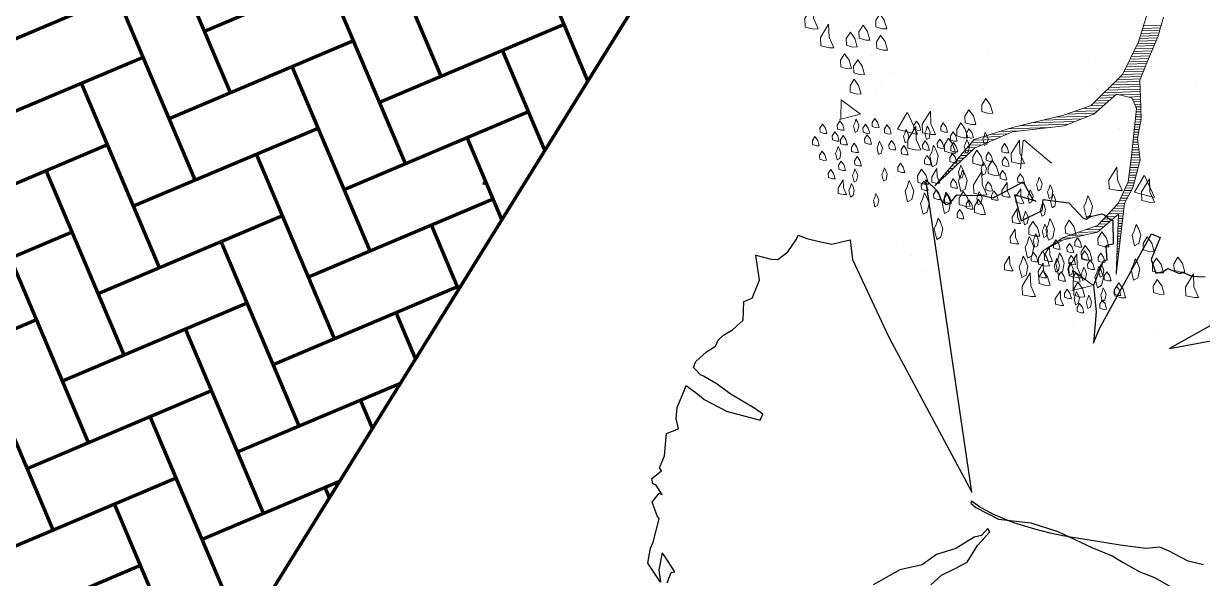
# Model space of a CAD drawing. Header units: millimetres. Extents: x 111 to 1506, y 14 to 566.
# Drawn here: x 225.47 to 228.719, y 174.241 to 175.771 of the extents above; entities that cross this region are included whole.
import ezdxf

# ---------------------------------------------------------------- set-up
doc = ezdxf.new("R2010")
doc.units = ezdxf.units.MM
doc.layers.add('ARBOLES', color=78, linetype='Continuous', lineweight=5)
doc.layers.add('G', color=254, linetype='Continuous', lineweight=5)
doc.layers.add('fer', color=8, linetype='Continuous')

# ---------------------------------------------------------------- blocks, each defined once
blk = doc.blocks.new('tr')
at = {"layer": 'fer', "color": 97}
for p, q in [((1378.7231, 206.3448), (1378.741, 206.4834)), ((1378.7231, 206.3448), (1378.741, 206.4834)), ((1378.6398, 206.4574), (1378.6458, 206.4141)), ((1378.6398, 206.4574), (1378.6458, 206.4141)), ((1378.6458, 206.4141), (1378.6398, 206.3534)), ((1378.6458, 206.4141), (1378.6398, 206.3534)), ((1378.1221, 206.1455), (1377.9733, 206.3794)), ((1378.1221, 206.1455), (1377.9733, 206.3794)), ((1378.6398, 206.3534), (1378.6398, 206.3274)), ((1378.6398, 206.3534), (1378.6398, 206.3274)), ((1378.7231, 206.3014), (1378.7231, 206.3448)), ((1378.7231, 206.3014), (1378.7231, 206.3448)), ((1378.6398, 206.3274), (1378.6577, 206.2928)), ((1378.6398, 206.3274), (1378.6577, 206.2928)), ((1378.6577, 206.2928), (1378.6755, 206.2235)), ((1378.6577, 206.2928), (1378.6755, 206.2235)), ((1378.7172, 206.2495), (1378.7231, 206.3014)), ((1378.7172, 206.2495), (1378.7231, 206.3014)), ((1378.7112, 206.2148), (1378.7172, 206.2495)), ((1378.7112, 206.2148), (1378.7172, 206.2495)), ((1378.0031, 206.2408), (1378.1221, 206.1455)), ((1378.0031, 206.2408), (1378.1221, 206.1455)), ((1378.6755, 206.2235), (1378.6934, 206.1455)), ((1378.6755, 206.2235), (1378.6934, 206.1455)), ((1378.7112, 206.1541), (1378.7112, 206.2148)), ((1378.7112, 206.1541), (1378.7112, 206.2148)), ((1377.9138, 206.1281), (1377.9019, 206.1628)), ((1377.9138, 206.1281), (1377.9019, 206.1628)), ((1378.7053, 206.0501), (1378.7112, 206.1541)), ((1378.7053, 206.0501), (1378.7112, 206.1541)), ((1377.9138, 206.1021), (1377.9138, 206.1281)), ((1377.9138, 206.1021), (1377.9138, 206.1281)), ((1378.6934, 206.1455), (1378.7053, 206.0935)), ((1378.6934, 206.1455), (1378.7053, 206.0935)), ((1377.9197, 206.0935), (1377.9138, 206.1021)), ((1377.9197, 206.0935), (1377.9138, 206.1021)), ((1377.9197, 206.0588), (1377.9197, 206.0935)), ((1377.9197, 206.0588), (1377.9197, 206.0935)), ((1378.7053, 206.0935), (1378.7112, 206.0675)), ((1378.7053, 206.0935), (1378.7112, 206.0675)), ((1377.9316, 206.0501), (1377.9197, 206.0588)), ((1377.9316, 206.0501), (1377.9197, 206.0588)), ((1377.9435, 206.0328), (1377.9316, 206.0501)), ((1377.9435, 206.0328), (1377.9316, 206.0501)), ((1378.7112, 205.9722), (1378.7053, 206.0501)), ((1378.7112, 205.9722), (1378.7053, 206.0501)), ((1378.7112, 206.0675), (1378.7172, 206.0328)), ((1378.7112, 206.0675), (1378.7172, 206.0328)), ((1377.9138, 206.0068), (1377.9435, 206.0328)), ((1377.9138, 206.0068), (1377.9435, 206.0328)), ((1378.7172, 206.0328), (1378.7231, 205.9895)), ((1378.7172, 206.0328), (1378.7231, 205.9895)), ((1377.8483, 206.0068), (1377.9138, 206.0068)), ((1377.8483, 206.0068), (1377.9138, 206.0068)), ((1377.8483, 206.0068), (1377.8483, 206.0068)), ((1377.8483, 205.9808), (1377.8483, 206.0068)), ((1377.8483, 206.0068), (1377.8483, 206.0068)), ((1377.8483, 205.9808), (1377.8483, 206.0068)), ((1378.7231, 205.9895), (1378.7291, 205.9288)), ((1378.7231, 205.9895), (1378.7291, 205.9288)), ((1378.1459, 205.9462), (1377.8483, 205.9808)), ((1378.1459, 205.9462), (1377.8483, 205.9808)), ((1377.8483, 205.9808), (1377.8483, 205.9808)), ((1377.8483, 205.9808), (1377.8483, 205.9808)), ((1378.735, 205.8855), (1378.7112, 205.9722)), ((1378.735, 205.8855), (1378.7112, 205.9722)), ((1378.0388, 205.8855), (1378.1042, 205.9202)), ((1378.0388, 205.8855), (1378.1042, 205.9202)), ((1378.1042, 205.9202), (1378.1875, 205.9462)), ((1378.1042, 205.9202), (1378.1875, 205.9462)), ((1378.1875, 205.9462), (1378.1459, 205.9462)), ((1378.1875, 205.9462), (1378.1459, 205.9462)), ((1378.7291, 205.9288), (1378.7291, 205.8682)), ((1378.7291, 205.9288), (1378.7291, 205.8682)), ((1377.8543, 205.8682), (1377.9138, 205.8942)), ((1377.8543, 205.8682), (1377.9138, 205.8942)), ((1377.9138, 205.8942), (1377.9257, 205.8768)), ((1377.9138, 205.8942), (1377.9257, 205.8768)), ((1377.9257, 205.8768), (1377.9614, 205.8942)), ((1377.9257, 205.8768), (1377.9614, 205.8942)), ((1377.9614, 205.8942), (1377.9674, 205.8855)), ((1377.9614, 205.8942), (1377.9674, 205.8855)), ((1377.8483, 205.8422), (1377.8543, 205.8595)), ((1377.8483, 205.8422), (1377.8543, 205.8595)), ((1377.8543, 205.8682), (1377.8543, 205.8682)), ((1377.8543, 205.8595), (1377.8543, 205.8682)), ((1377.8543, 205.8682), (1377.8543, 205.8682)), ((1377.8543, 205.8595), (1377.8543, 205.8682)), ((1377.9674, 205.8855), (1377.9912, 205.8855)), ((1377.9674, 205.8855), (1377.9912, 205.8855)), ((1377.9912, 205.8855), (1378.0388, 205.8855)), ((1377.9912, 205.8855), (1378.0388, 205.8855)), ((1378.7291, 205.8682), (1378.7231, 205.8248)), ((1378.7291, 205.8682), (1378.7231, 205.8248)), ((1378.7291, 205.8162), (1378.735, 205.8855)), ((1378.7291, 205.8162), (1378.735, 205.8855)), ((1378.7767, 205.8768), (1378.7707, 205.8682)), ((1378.7767, 205.8768), (1378.7707, 205.8682)), ((1378.7707, 205.8682), (1378.7946, 205.8595)), ((1378.7707, 205.8682), (1378.7946, 205.8595)), ((1378.8243, 205.8595), (1378.7767, 205.8768)), ((1378.8243, 205.8595), (1378.7767, 205.8768)), ((1378.7946, 205.8595), (1378.8065, 205.8422)), ((1378.7946, 205.8595), (1378.8065, 205.8422)), ((1378.8779, 205.8508), (1378.8243, 205.8595)), ((1378.8779, 205.8508), (1378.8243, 205.8595)), ((1377.8483, 205.8335), (1377.8483, 205.8422)), ((1377.8483, 205.8335), (1377.8483, 205.8422)), ((1377.8662, 205.8075), (1377.8483, 205.8335)), ((1377.8662, 205.8075), (1377.8483, 205.8335)), ((1378.7231, 205.8248), (1378.7172, 205.7988)), ((1378.7231, 205.8248), (1378.7172, 205.7988)), ((1378.8065, 205.8422), (1378.8541, 205.8075)), ((1378.8065, 205.8422), (1378.8541, 205.8075)), ((1378.9076, 205.8248), (1378.8779, 205.8508)), ((1378.9076, 205.8248), (1378.8779, 205.8508)), ((1378.9374, 205.7988), (1378.9076, 205.8248)), ((1378.9374, 205.7988), (1378.9076, 205.8248)), ((1377.8543, 205.7382), (1377.8781, 205.7902)), ((1377.8543, 205.7382), (1377.8781, 205.7902)), ((1377.8781, 205.7988), (1377.8662, 205.8075)), ((1377.8781, 205.7988), (1377.8662, 205.8075)), ((1377.8781, 205.7902), (1377.8781, 205.7988)), ((1377.8781, 205.7902), (1377.8781, 205.7988)), ((1378.6934, 205.7902), (1377.9435, 205.3482)), ((1378.6934, 205.7902), (1377.9435, 205.3482)), ((1378.3839, 205.4175), (1378.6934, 205.7902)), ((1378.3839, 205.4175), (1378.6934, 205.7902)), ((1378.7172, 205.7988), (1378.7231, 205.7988)), ((1378.7172, 205.7988), (1378.7231, 205.7988)), ((1378.7231, 205.7988), (1378.7291, 205.8162)), ((1378.7231, 205.7988), (1378.7291, 205.8162)), ((1378.8541, 205.8075), (1378.8898, 205.7642)), ((1378.8541, 205.8075), (1378.8898, 205.7642)), ((1378.9731, 205.7815), (1378.9374, 205.7988)), ((1378.9731, 205.7815), (1378.9374, 205.7988)), ((1378.8898, 205.7642), (1378.9314, 205.7382)), ((1378.8898, 205.7642), (1378.9314, 205.7382)), ((1377.8721, 205.6688), (1377.8543, 205.7382)), ((1377.8721, 205.6688), (1377.8543, 205.7382)), ((1378.9314, 205.7382), (1378.9671, 205.6862)), ((1378.9314, 205.7382), (1378.9671, 205.6862)), ((1377.9019, 205.6775), (1377.8721, 205.6688)), ((1377.9019, 205.6775), (1377.8721, 205.6688)), ((1377.9495, 205.6342), (1377.9019, 205.6775)), ((1377.9495, 205.6342), (1377.9019, 205.6775)), ((1378.9671, 205.6862), (1379.0326, 205.6342)), ((1378.9671, 205.6862), (1379.0326, 205.6342)), ((1377.8483, 205.5995), (1377.884, 205.6429)), ((1377.8483, 205.5995), (1377.884, 205.6429)), ((1377.884, 205.6515), (1377.89, 205.5909)), ((1377.884, 205.6515), (1377.884, 205.6515)), ((1377.884, 205.6429), (1377.884, 205.6515)), ((1377.884, 205.6515), (1377.89, 205.5909)), ((1377.884, 205.6515), (1377.884, 205.6515)), ((1377.884, 205.6429), (1377.884, 205.6515)), ((1377.89, 205.5909), (1377.9495, 205.6342)), ((1377.89, 205.5909), (1377.9495, 205.6342)), ((1377.89, 205.5649), (1377.8483, 205.5995)), ((1377.89, 205.5649), (1377.8483, 205.5995)), ((1377.9197, 205.5389), (1377.89, 205.5649)), ((1377.9197, 205.5389), (1377.89, 205.5649)), ((1377.9257, 205.5042), (1377.9197, 205.5389)), ((1377.9257, 205.5042), (1377.9197, 205.5389)), ((1377.9376, 205.4782), (1377.9257, 205.5042)), ((1377.9376, 205.4782), (1377.9257, 205.5042)), ((1377.9495, 205.4435), (1377.9376, 205.4782)), ((1377.9495, 205.4435), (1377.9376, 205.4782)), ((1377.9793, 205.4349), (1377.9495, 205.4435)), ((1377.9793, 205.4349), (1377.9495, 205.4435)), ((1377.9852, 205.4262), (1377.9793, 205.4349)), ((1377.9852, 205.4262), (1377.9793, 205.4349)), ((1377.9614, 205.3915), (1377.9793, 205.4089)), ((1377.9614, 205.3915), (1377.9793, 205.4089)), ((1377.9793, 205.4089), (1377.9852, 205.4262)), ((1377.9793, 205.4089), (1377.9852, 205.4262)), ((1378.2232, 205.2442), (1378.3839, 205.4175)), ((1378.2232, 205.2442), (1378.3839, 205.4175)), ((1377.9435, 205.3482), (1377.9614, 205.3915)), ((1377.9435, 205.3482), (1377.9614, 205.3915)), ((1377.9435, 205.3482), (1377.9435, 205.3482)), ((1377.9435, 205.3482), (1377.9435, 205.3482)), ((1378.1756, 205.2182), (1378.2232, 205.2442)), ((1378.1756, 205.2182), (1378.2232, 205.2442)), ((1378.1756, 205.2182), (1378.1756, 205.2182)), ((1378.1756, 205.2182), (1378.1756, 205.2182)), ((1378.1875, 205.2009), (1378.1756, 205.2182)), ((1378.1756, 205.2182), (1378.1756, 205.2182)), ((1378.1756, 205.2182), (1378.1756, 205.2182)), ((1378.1875, 205.2009), (1378.1756, 205.2182)), ((1378.2054, 205.1749), (1378.1875, 205.2009)), ((1378.2054, 205.1749), (1378.1875, 205.2009)), ((1378.2113, 205.1402), (1378.2054, 205.1749)), ((1378.2113, 205.1402), (1378.2054, 205.1749)), ((1378.7112, 205.1749), (1378.7053, 205.1489)), ((1378.7112, 205.1749), (1378.7053, 205.1489)), ((1378.7291, 205.1749), (1378.7112, 205.1749)), ((1378.7291, 205.1749), (1378.7112, 205.1749)), ((1378.741, 205.0796), (1378.7291, 205.1749)), ((1378.741, 205.0796), (1378.7291, 205.1749)), ((1378.2113, 205.1402), (1378.2113, 205.1402)), ((1378.2173, 205.1056), (1378.2113, 205.1402)), ((1378.2113, 205.1402), (1378.2113, 205.1402)), ((1378.2173, 205.1056), (1378.2113, 205.1402)), ((1378.7053, 205.1489), (1378.6934, 205.0709)), ((1378.7053, 205.1489), (1378.6934, 205.0709)), ((1379.2052, 205.1142), (1379.1754, 205.0709)), ((1379.2052, 205.1142), (1379.1754, 205.0709)), ((1379.2111, 205.1056), (1379.2052, 205.1142)), ((1379.2111, 205.1056), (1379.2052, 205.1142)), ((1378.2173, 205.0796), (1378.2173, 205.1056)), ((1378.2173, 205.0796), (1378.2173, 205.1056)), ((1378.2292, 205.0796), (1378.2173, 205.0796)), ((1378.2292, 205.0796), (1378.2173, 205.0796)), ((1378.2709, 205.0709), (1378.2292, 205.0796)), ((1378.2709, 205.0709), (1378.2292, 205.0796)), ((1378.735, 205.0103), (1378.741, 205.0796)), ((1378.735, 205.0103), (1378.741, 205.0796)), ((1379.2409, 205.1056), (1379.2111, 205.1056)), ((1379.2409, 205.1056), (1379.2111, 205.1056)), ((1379.2468, 205.0882), (1379.2111, 205.0363)), ((1379.2468, 205.0882), (1379.2111, 205.0363)), ((1379.2171, 205.0709), (1379.2468, 205.0882)), ((1379.2171, 205.0709), (1379.2468, 205.0882)), ((1378.3006, 205.0536), (1378.2709, 205.0709)), ((1378.3006, 205.0536), (1378.2709, 205.0709)), ((1378.3066, 205.0363), (1378.3006, 205.0536)), ((1378.3066, 205.0363), (1378.3006, 205.0536)), ((1378.6934, 205.0709), (1378.6815, 205.0276)), ((1378.6934, 205.0709), (1378.6815, 205.0276)), ((1379.1695, 205.0622), (1379.2171, 205.0709)), ((1379.1754, 205.0709), (1379.1695, 205.0622)), ((1379.1695, 205.0622), (1379.2171, 205.0709)), ((1379.1754, 205.0709), (1379.1695, 205.0622)), ((1378.3125, 204.9929), (1378.3066, 205.0363)), ((1378.3125, 204.9929), (1378.3066, 205.0363)), ((1378.372, 205.0276), (1378.3125, 204.9929)), ((1378.372, 205.0276), (1378.3125, 204.9929)), ((1378.3839, 205.0276), (1378.372, 205.0276)), ((1378.3839, 205.0276), (1378.372, 205.0276)), ((1378.4256, 205.0276), (1378.3839, 205.0276)), ((1378.4256, 205.0276), (1378.3839, 205.0276)), ((1378.4434, 205.0103), (1378.4256, 205.0276)), ((1378.4434, 205.0103), (1378.4256, 205.0276)), ((1378.491, 205.0276), (1378.4434, 205.0103)), ((1378.491, 205.0276), (1378.4434, 205.0103)), ((1378.5268, 205.0103), (1378.491, 205.0276)), ((1378.5268, 205.0103), (1378.491, 205.0276)), ((1378.5506, 204.9929), (1378.5268, 205.0103)), ((1378.5506, 204.9929), (1378.5268, 205.0103)), ((1378.6815, 205.0276), (1378.6755, 204.9843)), ((1378.6815, 205.0276), (1378.6755, 204.9843)), ((1378.7291, 204.9929), (1378.735, 205.0103)), ((1378.7291, 204.9929), (1378.735, 205.0103)), ((1379.0802, 205.0103), (1379.0505, 204.9843)), ((1379.0802, 205.0103), (1379.0505, 204.9843)), ((1379.0862, 205.0189), (1379.0802, 205.0103)), ((1379.0862, 205.0189), (1379.0802, 205.0103)), ((1379.1516, 205.0276), (1379.0862, 205.0189)), ((1379.1516, 205.0276), (1379.0862, 205.0189)), ((1379.0862, 205.0189), (1379.0862, 205.0189)), ((1379.0862, 205.0189), (1379.0862, 205.0189)), ((1379.1695, 205.0276), (1379.1516, 205.0276)), ((1379.1695, 205.0276), (1379.1516, 205.0276)), ((1379.2111, 205.0363), (1379.1695, 205.0276)), ((1379.2111, 205.0363), (1379.1695, 205.0276)), ((1378.5684, 204.9843), (1378.5506, 204.9929)), ((1378.5684, 204.9843), (1378.5506, 204.9929)), ((1378.5863, 204.9843), (1378.5684, 204.9843)), ((1378.5863, 204.9843), (1378.5684, 204.9843)), ((1378.6101, 204.9669), (1378.5863, 204.9843)), ((1378.6101, 204.9669), (1378.5863, 204.9843)), ((1378.6755, 204.9843), (1378.6755, 204.9756)), ((1378.6755, 204.9843), (1378.6755, 204.9756)), ((1378.7172, 204.9496), (1378.7291, 204.9929)), ((1378.7172, 204.9496), (1378.7291, 204.9929)), ((1379.0207, 205.0016), (1379.0028, 204.9756)), ((1379.0207, 205.0016), (1379.0028, 204.9756)), ((1379.0207, 204.9929), (1379.0207, 205.0016)), ((1379.0207, 204.9929), (1379.0207, 205.0016)), ((1379.0505, 204.9843), (1379.0207, 204.9929)), ((1379.0505, 204.9843), (1379.0207, 204.9929)), ((1379.0505, 204.9843), (1379.0505, 204.9843)), ((1379.0505, 204.9843), (1379.0505, 204.9843)), ((1379.0505, 204.9843), (1379.0505, 204.9843)), ((1379.0505, 204.9843), (1379.0505, 204.9843)), ((1378.6458, 204.9496), (1378.6101, 204.9669)), ((1378.6458, 204.9496), (1378.6101, 204.9669)), ((1378.6636, 204.9496), (1378.6458, 204.9496)), ((1378.6636, 204.9496), (1378.6458, 204.9496)), ((1378.6755, 204.9756), (1378.6636, 204.9496)), ((1378.6755, 204.9756), (1378.6636, 204.9496)), ((1378.7469, 204.9496), (1378.7172, 204.9496)), ((1378.7469, 204.9496), (1378.7172, 204.9496)), ((1378.7827, 204.9496), (1378.7469, 204.9496)), ((1378.7827, 204.9496), (1378.7469, 204.9496)), ((1378.8124, 204.9583), (1378.7827, 204.9496)), ((1378.8124, 204.9583), (1378.7827, 204.9496)), ((1378.8362, 204.9756), (1378.8124, 204.9583)), ((1378.8362, 204.9756), (1378.8124, 204.9583)), ((1378.86, 204.9496), (1378.8362, 204.9756)), ((1378.86, 204.9496), (1378.8362, 204.9756)), ((1378.8898, 204.9583), (1378.86, 204.9496)), ((1378.8898, 204.9583), (1378.86, 204.9496)), ((1378.9195, 204.9669), (1378.8898, 204.9583)), ((1378.9195, 204.9669), (1378.8898, 204.9583)), ((1378.9552, 204.9669), (1378.9195, 204.9669)), ((1378.9552, 204.9669), (1378.9195, 204.9669)), ((1378.9612, 204.9756), (1378.9552, 204.9669)), ((1378.9612, 204.9756), (1378.9552, 204.9669)), ((1378.9909, 204.9583), (1378.9612, 204.9756)), ((1378.9909, 204.9583), (1378.9612, 204.9756)), ((1379.0028, 204.9669), (1378.9909, 204.9583)), ((1379.0028, 204.9669), (1378.9909, 204.9583)), ((1379.0028, 204.9756), (1379.0028, 204.9669)), ((1379.0028, 204.9756), (1379.0028, 204.9669))]:
    blk.add_line(p, q, dxfattribs=at)
blk = doc.blocks.new('*X16')
at = {"color": 0}
for p, q in [((17.6237, 16.25), (17.6938, 16.25)), ((17.6099, 16.21), (17.6805, 16.21)), ((17.6134, 16.22), (17.6838, 16.22)), ((17.6168, 16.23), (17.6871, 16.23)), ((17.6203, 16.24), (17.6905, 16.24)), ((17.5874, 16.16), (17.6581, 16.16)), ((17.5928, 16.17), (17.6627, 16.17)), ((17.5981, 16.18), (17.6673, 16.18)), ((17.603, 16.19), (17.6719, 16.19)), ((17.6064, 16.2), (17.6766, 16.2)), ((17.5608, 16.11), (17.635, 16.11)), ((17.5661, 16.12), (17.6396, 16.12)), ((17.5714, 16.13), (17.6443, 16.13)), ((17.5768, 16.14), (17.6489, 16.14)), ((17.5821, 16.15), (17.6535, 16.15)), ((17.5394, 16.07), (17.6174, 16.07)), ((17.5448, 16.08), (17.6216, 16.08)), ((17.5501, 16.09), (17.6259, 16.09)), ((17.5554, 16.1), (17.6304, 16.1)), ((17.4913, 16.02), (17.6021, 16.02)), ((17.502, 16.03), (17.6021, 16.03)), ((17.5127, 16.04), (17.6045, 16.04)), ((17.5234, 16.05), (17.6088, 16.05)), ((17.5341, 16.06), (17.6131, 16.06)), ((17.4377, 15.97), (17.4922, 15.97)), ((17.4484, 15.98), (17.5044, 15.98)), ((17.4591, 15.99), (17.6021, 15.99)), ((17.4698, 16), (17.6021, 16)), ((17.4806, 16.01), (17.6021, 16.01)), ((17.5206, 15.98), (17.6021, 15.98)), ((17.5556, 15.97), (17.6021, 15.97)), ((17.3711, 15.93), (17.4433, 15.93)), ((17.4036, 15.94), (17.4555, 15.94)), ((17.4163, 15.95), (17.4677, 15.95)), ((17.427, 15.96), (17.4799, 15.96)), ((17.5707, 15.96), (17.6021, 15.96)), ((17.5747, 15.95), (17.6021, 15.95)), ((17.5787, 15.94), (17.6021, 15.94)), ((17.5827, 15.93), (17.6021, 15.93)), ((17.1669, 15.88), (17.3397, 15.88)), ((17.2149, 15.89), (17.3677, 15.89)), ((17.2629, 15.9), (17.3957, 15.9)), ((17.3061, 15.91), (17.4188, 15.91)), ((17.3386, 15.92), (17.431, 15.92)), ((17.5791, 15.88), (17.6018, 15.88)), ((17.5805, 15.89), (17.6021, 15.89)), ((17.5819, 15.9), (17.6021, 15.9)), ((17.5832, 15.91), (17.6021, 15.91)), ((17.5846, 15.92), (17.6021, 15.92)), ((16.9681, 15.83), (17.0472, 15.83)), ((17.0041, 15.84), (17.0729, 15.84)), ((17.0401, 15.85), (17.1235, 15.85)), ((17.0761, 15.86), (17.2435, 15.86)), ((17.1189, 15.87), (17.3117, 15.87)), ((17.5723, 15.83), (17.5907, 15.83)), ((17.5737, 15.84), (17.5929, 15.84)), ((17.575, 15.85), (17.5951, 15.85)), ((17.5764, 15.86), (17.5974, 15.86)), ((17.5778, 15.87), (17.5996, 15.87)), ((16.91, 15.79), (16.9444, 15.79)), ((16.919, 15.8), (16.9701, 15.8)), ((16.9281, 15.81), (16.9958, 15.81)), ((16.9371, 15.82), (17.0215, 15.82)), ((17.5669, 15.79), (17.5866, 15.79)), ((17.5682, 15.8), (17.5856, 15.8)), ((17.5696, 15.81), (17.5863, 15.81)), ((17.5709, 15.82), (17.5885, 15.82)), ((16.8648, 15.74), (16.8853, 15.74)), ((16.8738, 15.75), (16.8965, 15.75)), ((16.8829, 15.76), (16.9077, 15.76)), ((16.8919, 15.77), (16.9189, 15.77)), ((16.9009, 15.78), (16.9301, 15.78)), ((17.56, 15.74), (17.5916, 15.74)), ((17.5614, 15.75), (17.5906, 15.75)), ((17.5628, 15.76), (17.5896, 15.76)), ((17.5641, 15.77), (17.5886, 15.77)), ((17.5655, 15.78), (17.5876, 15.78)), ((16.8195, 15.69), (16.8295, 15.69)), ((16.8286, 15.7), (16.8406, 15.7)), ((16.8376, 15.71), (16.8518, 15.71)), ((16.8467, 15.72), (16.863, 15.72)), ((16.8557, 15.73), (16.8742, 15.73)), ((17.5518, 15.69), (17.5844, 15.69)), ((17.5535, 15.7), (17.5875, 15.7)), ((17.5551, 15.71), (17.5906, 15.71)), ((17.5568, 15.72), (17.5936, 15.72)), ((17.5585, 15.73), (17.5926, 15.73)), ((16.7833, 15.65), (16.7848, 15.65)), ((16.7924, 15.66), (16.7959, 15.66)), ((16.8014, 15.67), (16.8071, 15.67)), ((16.8105, 15.68), (16.8183, 15.68)), ((17.5451, 15.65), (17.5721, 15.65)), ((17.5468, 15.66), (17.5752, 15.66)), ((17.5485, 15.67), (17.5783, 15.67)), ((17.5501, 15.68), (17.5814, 15.68)), ((17.5252, 15.6), (17.5543, 15.6)), ((17.5302, 15.61), (17.5598, 15.61)), ((17.5352, 15.62), (17.5629, 15.62)), ((17.5402, 15.63), (17.566, 15.63)), ((17.5435, 15.64), (17.5691, 15.64)), ((17.5002, 15.55), (17.5257, 15.55)), ((17.5052, 15.56), (17.5315, 15.56)), ((17.5102, 15.57), (17.5372, 15.57)), ((17.5152, 15.58), (17.5429, 15.58)), ((17.5202, 15.59), (17.5486, 15.59)), ((17.4603, 15.51), (17.5196, 15.51)), ((17.4703, 15.52), (17.5211, 15.52)), ((17.4803, 15.53), (17.5226, 15.53)), ((17.4903, 15.54), (17.5241, 15.54)), ((17.4, 15.46), (17.4411, 15.46)), ((17.4203, 15.47), (17.4536, 15.47)), ((17.4303, 15.48), (17.4661, 15.48)), ((17.4403, 15.49), (17.4786, 15.49)), ((17.4503, 15.5), (17.4911, 15.5)), ((17.4967, 15.46), (17.512, 15.46)), ((17.4974, 15.47), (17.5135, 15.47)), ((17.4981, 15.48), (17.515, 15.48)), ((17.4988, 15.49), (17.5165, 15.49)), ((17.4996, 15.5), (17.5181, 15.5)), ((17.2587, 15.41), (17.2717, 15.41)), ((17.2754, 15.42), (17.3128, 15.42)), ((17.304, 15.43), (17.3661, 15.43)), ((17.336, 15.44), (17.4161, 15.44)), ((17.368, 15.45), (17.4286, 15.45)), ((17.4931, 15.41), (17.5044, 15.41)), ((17.4938, 15.42), (17.5059, 15.42)), ((17.4946, 15.43), (17.5074, 15.43)), ((17.4953, 15.44), (17.509, 15.44)), ((17.496, 15.45), (17.5105, 15.45)), ((17.2087, 15.38), (17.2117, 15.38)), ((17.2254, 15.39), (17.2317, 15.39)), ((17.242, 15.4), (17.2517, 15.4)), ((17.4903, 15.37), (17.4984, 15.37)), ((17.491, 15.38), (17.4999, 15.38)), ((17.4917, 15.39), (17.5014, 15.39)), ((17.4924, 15.4), (17.5029, 15.4)), ((17.4867, 15.32), (17.4908, 15.32)), ((17.4874, 15.33), (17.4923, 15.33)), ((17.4881, 15.34), (17.4938, 15.34)), ((17.4888, 15.35), (17.4953, 15.35)), ((17.4896, 15.36), (17.4968, 15.36)), ((17.4831, 15.27), (17.4832, 15.27)), ((17.4838, 15.28), (17.4847, 15.28)), ((17.4846, 15.29), (17.4862, 15.29)), ((17.4853, 15.3), (17.4877, 15.3)), ((17.486, 15.31), (17.4893, 15.31))]:
    blk.add_line(p, q, dxfattribs=at)
blk = doc.blocks.new('E1E')
at = {"layer": 'ARBOLES', "ltscale": 0.2}
for p, q in [((95.5359, 59.5519), (95.5359, 59.5519)), ((96.0598, 59.5667), (96.0598, 59.5667)), ((96.122, 59.5391), (96.122, 59.5391)), ((96.1796, 59.5223), (96.1796, 59.5223)), ((95.6009, 59.4784), (95.6009, 59.4784)), ((95.2708, 59.4541), (95.2708, 59.4541)), ((95.5845, 59.4467), (95.5298, 59.4067)), ((95.6045, 59.3832), (95.5819, 59.4428)), ((95.6038, 59.3838), (95.5266, 59.4035)), ((95.7699, 59.3841), (95.7699, 59.3841)), ((95.7975, 59.3971), (95.7975, 59.3971)), ((96.2691, 59.314), (96.2691, 59.314)), ((95.473, 59.2552), (95.473, 59.2552)), ((95.4361, 59.2211), (95.4361, 59.2211)), ((95.857, 59.2206), (95.857, 59.2206)), ((96.5118, 59.2106), (96.4571, 59.1706)), ((96.5318, 59.147), (96.5092, 59.2067)), ((96.3122, 59.1036), (96.2542, 59.1583)), ((96.3217, 59.1674), (96.2544, 59.159)), ((96.3128, 59.1041), (96.322, 59.1672)), ((96.5311, 59.1477), (96.4538, 59.1674)), ((95.4933, 59.1143), (95.4933, 59.1143)), ((95.9214, 59.0448), (95.8936, 59.1364)), ((95.92, 59.0432), (95.8063, 59.0804)), ((96.4334, 59.0761), (96.4334, 59.0761)), ((95.5054, 59.0022), (95.4473, 59.0568)), ((95.5148, 59.066), (95.4476, 59.0575)), ((95.506, 59.0027), (95.5152, 59.0658)), ((95.9008, 59.0394), (95.9008, 59.0394)), ((95.9924, 59.0443), (95.9924, 59.0443)), ((96.4248, 59.0542), (96.4248, 59.0542)), ((96.4042, 59.0005), (96.4042, 59.0005)), ((95.8256, 58.9566), (95.8256, 58.9566)), ((96.4916, 58.9742), (96.4916, 58.9742)), ((96.1089, 58.9342), (96.1089, 58.9342)), ((95.6403, 58.8897), (95.6403, 58.8897)), ((96.1395, 58.8197), (96.1395, 58.8197)), ((95.7844, 58.7923), (95.7844, 58.7923)), ((95.801, 58.7086), (95.801, 58.7086)), ((96.0816, 58.6988), (96.0816, 58.6988)), ((95.4599, 58.6504), (95.4599, 58.6504))]:
    blk.add_line(p, q, dxfattribs=at)
for points in [[(95.5281, 59.503), (95.5421, 59.5044), (95.5475, 59.4922), (95.5448, 59.4764), (95.5313, 59.485), (95.52, 59.4994)], [(95.5999, 59.5058), (95.618, 59.509), (95.6252, 59.4927), (95.6198, 59.4611), (95.609, 59.4855), (95.5918, 59.5022)], [(95.7024, 59.5158), (95.7313, 59.5209), (95.7429, 59.4949), (95.7343, 59.4442), (95.7169, 59.4833), (95.6894, 59.51)], [(95.4626, 59.4641), (95.4766, 59.4655), (95.482, 59.4533), (95.4793, 59.4375), (95.4658, 59.4461), (95.4545, 59.4605)], [(95.5259, 59.4533), (95.5263, 59.4633), (95.5132, 59.4818), (95.5069, 59.4741), (95.51, 59.456), (95.5195, 59.4456), (95.5272, 59.4393)], [(95.5679, 59.4574), (95.5683, 59.4674), (95.5552, 59.4859), (95.5489, 59.4782), (95.5521, 59.4601), (95.5615, 59.4497), (95.5692, 59.4434)], [(95.5846, 59.4746), (95.5986, 59.476), (95.604, 59.4638), (95.6013, 59.448), (95.5877, 59.4565), (95.5764, 59.471)], [(95.6714, 59.463), (95.6938, 59.4652), (95.7025, 59.4457), (95.6981, 59.4204), (95.6764, 59.4341), (95.6584, 59.4572)], [(95.7748, 59.4233), (95.7755, 59.4392), (95.7545, 59.4688), (95.7444, 59.4565), (95.7495, 59.4276), (95.7647, 59.411), (95.7769, 59.4009)], [(95.7992, 59.463), (95.8172, 59.4662), (95.8245, 59.4499), (95.8191, 59.4183), (95.8082, 59.4427), (95.791, 59.4594)], [(95.4902, 59.4131), (95.4906, 59.423), (95.4775, 59.4416), (95.4712, 59.4339), (95.4744, 59.4158), (95.4839, 59.4054), (95.4916, 59.3991)], [(95.5499, 59.4557), (95.5723, 59.4579), (95.581, 59.4384), (95.5767, 59.413), (95.555, 59.4268), (95.5369, 59.4499)], [(95.6244, 59.429), (95.6384, 59.4304), (95.6438, 59.4182), (95.6411, 59.4024), (95.6275, 59.4109), (95.6162, 59.4254)], [(95.6867, 59.4421), (95.7048, 59.4453), (95.712, 59.4291), (95.7066, 59.3974), (95.6957, 59.4218), (95.6786, 59.4385)], [(96.0834, 59.4127), (96.0842, 59.4286), (96.0632, 59.4582), (96.0531, 59.4459), (96.0581, 59.417), (96.0733, 59.4004), (96.0856, 59.3903)], [(96.3065, 59.4064), (96.307, 59.4164), (96.2939, 59.4349), (96.2876, 59.4272), (96.2907, 59.4091), (96.3002, 59.3988), (96.3079, 59.3924)], [(96.3942, 59.4065), (96.3946, 59.4164), (96.3815, 59.435), (96.3752, 59.4273), (96.3784, 59.4092), (96.3879, 59.3988), (96.3956, 59.3925)], [(96.4055, 59.4359), (96.4235, 59.439), (96.4308, 59.4228), (96.4254, 59.3912), (96.4145, 59.4155), (96.3973, 59.4323)], [(95.4235, 59.4072), (95.4459, 59.4093), (95.4545, 59.3898), (95.4502, 59.3645), (95.4285, 59.3782), (95.4104, 59.4014)], [(95.436, 59.4036), (95.45, 59.4049), (95.4554, 59.3927), (95.4527, 59.3769), (95.4392, 59.3855), (95.4279, 59.4)], [(95.5297, 59.361), (95.5305, 59.3769), (95.5095, 59.4065), (95.4994, 59.3942), (95.5044, 59.3653), (95.5196, 59.3487), (95.5319, 59.3386)], [(95.5761, 59.3734), (95.5765, 59.3833), (95.5634, 59.4019), (95.5571, 59.3942), (95.5602, 59.3761), (95.5697, 59.3657), (95.5774, 59.3594)], [(95.5825, 59.4), (95.6114, 59.4051), (95.623, 59.3791), (95.6143, 59.3285), (95.597, 59.3675), (95.5695, 59.3942)], [(95.5778, 59.4132), (95.5918, 59.4145), (95.5973, 59.4023), (95.5946, 59.3865), (95.581, 59.3951), (95.5697, 59.4095)], [(95.6239, 59.3752), (95.6244, 59.3852), (95.6113, 59.4037), (95.605, 59.396), (95.6081, 59.3779), (95.6176, 59.3676), (95.6253, 59.3612)], [(95.6671, 59.3676), (95.6678, 59.3835), (95.6468, 59.4131), (95.6367, 59.4008), (95.6418, 59.3719), (95.657, 59.3553), (95.6693, 59.3452)], [(95.67, 59.3811), (95.6705, 59.3911), (95.6574, 59.4096), (95.651, 59.4019), (95.6542, 59.3838), (95.6637, 59.3735), (95.6714, 59.3671)], [(95.6881, 59.3843), (95.7062, 59.3875), (95.7134, 59.3712), (95.708, 59.3396), (95.6971, 59.364), (95.68, 59.3807)], [(95.6974, 59.4045), (95.7198, 59.4066), (95.7285, 59.3871), (95.7242, 59.3618), (95.7025, 59.3755), (95.6844, 59.3987)], [(95.7328, 59.4042), (95.7468, 59.4056), (95.7522, 59.3934), (95.7495, 59.3776), (95.736, 59.3862), (95.7247, 59.4006)], [(95.7813, 59.3561), (95.782, 59.372), (95.761, 59.4016), (95.7509, 59.3893), (95.756, 59.3604), (95.7712, 59.3438), (95.7835, 59.3337)], [(96.1572, 59.352), (96.1579, 59.3679), (96.1369, 59.3975), (96.1268, 59.3852), (96.1319, 59.3563), (96.1471, 59.3397), (96.1594, 59.3296)], [(96.4019, 59.3564), (96.4024, 59.3663), (96.3892, 59.3848), (96.3829, 59.3771), (96.3861, 59.3591), (96.3956, 59.3487), (96.4033, 59.3424)], [(96.4597, 59.4016), (96.4737, 59.4029), (96.4791, 59.3907), (96.4764, 59.3749), (96.4629, 59.3835), (96.4516, 59.398)], [(95.3093, 59.3485), (95.3317, 59.3507), (95.3404, 59.3312), (95.3361, 59.3059), (95.3144, 59.3196), (95.2963, 59.3427)], [(95.4844, 59.3715), (95.4984, 59.3729), (95.5038, 59.3607), (95.5011, 59.3449), (95.4875, 59.3535), (95.4762, 59.3679)], [(95.5268, 59.3417), (95.5273, 59.3517), (95.5142, 59.3702), (95.5079, 59.3625), (95.511, 59.3444), (95.5205, 59.3341), (95.5282, 59.3277)], [(95.5494, 59.3567), (95.5634, 59.358), (95.5689, 59.3458), (95.5662, 59.33), (95.5526, 59.3386), (95.5413, 59.353)], [(95.6136, 59.3657), (95.6276, 59.3671), (95.633, 59.3549), (95.6303, 59.3391), (95.6167, 59.3477), (95.6054, 59.3621)], [(95.7654, 59.3311), (95.7658, 59.341), (95.7527, 59.3595), (95.7464, 59.3518), (95.7496, 59.3338), (95.7591, 59.3234), (95.7667, 59.3171)], [(95.815, 59.3727), (95.8331, 59.3758), (95.8404, 59.3596), (95.835, 59.328), (95.8241, 59.3523), (95.8069, 59.369)], [(96.0138, 59.3638), (96.0278, 59.3651), (96.0333, 59.3529), (96.0306, 59.3371), (96.017, 59.3457), (96.0057, 59.3601)], [(96.0922, 59.323), (96.0929, 59.3389), (96.0719, 59.3686), (96.0618, 59.3563), (96.0669, 59.3274), (96.0821, 59.3107), (96.0944, 59.3006)], [(96.2201, 59.3333), (96.2208, 59.3492), (96.1999, 59.3788), (96.1897, 59.3665), (96.1948, 59.3376), (96.21, 59.321), (96.2223, 59.3108)], [(96.3125, 59.3165), (96.3129, 59.3265), (96.2998, 59.345), (96.2935, 59.3373), (96.2967, 59.3192), (96.3062, 59.3089), (96.3138, 59.3025)], [(96.438, 59.3627), (96.452, 59.3641), (96.4575, 59.3519), (96.4548, 59.3361), (96.4412, 59.3446), (96.4299, 59.3591)], [(96.5094, 59.3555), (96.5234, 59.3569), (96.5289, 59.3447), (96.5262, 59.3289), (96.5126, 59.3375), (96.5013, 59.3519)], [(95.1994, 59.3152), (95.2283, 59.3203), (95.2399, 59.2943), (95.2313, 59.2436), (95.2139, 59.2827), (95.1864, 59.3094)], [(95.4279, 59.2922), (95.4286, 59.3081), (95.4076, 59.3377), (95.3975, 59.3255), (95.4026, 59.2965), (95.4178, 59.2799), (95.4301, 59.2698)], [(95.5259, 59.3219), (95.54, 59.3232), (95.5454, 59.311), (95.5427, 59.2952), (95.5291, 59.3038), (95.5178, 59.3182)], [(95.5731, 59.3335), (95.5955, 59.3357), (95.6042, 59.3162), (95.5999, 59.2909), (95.5782, 59.3046), (95.5601, 59.3277)], [(95.5783, 59.3355), (95.5923, 59.3368), (95.5978, 59.3246), (95.5951, 59.3088), (95.5815, 59.3174), (95.5702, 59.3318)], [(95.6168, 59.3039), (95.6308, 59.3052), (95.6362, 59.293), (95.6335, 59.2772), (95.6199, 59.2858), (95.6086, 59.3002)], [(95.6339, 59.331), (95.6479, 59.3323), (95.6534, 59.3201), (95.6507, 59.3043), (95.6371, 59.3129), (95.6258, 59.3274)], [(95.68, 59.3369), (95.694, 59.3382), (95.6994, 59.3261), (95.6967, 59.3102), (95.6832, 59.3188), (95.6719, 59.3333)], [(95.7394, 59.2751), (95.7402, 59.291), (95.7192, 59.3206), (95.7091, 59.3083), (95.7141, 59.2794), (95.7293, 59.2628), (95.7416, 59.2527)], [(95.7496, 59.2899), (95.75, 59.2999), (95.7369, 59.3184), (95.7306, 59.3107), (95.7338, 59.2926), (95.7433, 59.2823), (95.751, 59.2759)], [(95.764, 59.325), (95.7864, 59.3272), (95.7951, 59.3077), (95.7908, 59.2824), (95.7691, 59.2961), (95.751, 59.3192)], [(95.8341, 59.3081), (95.8521, 59.3112), (95.8594, 59.295), (95.854, 59.2634), (95.8431, 59.2878), (95.8259, 59.3045)], [(95.9584, 59.3258), (95.9809, 59.328), (95.9895, 59.3085), (95.9852, 59.2832), (95.9635, 59.2969), (95.9454, 59.3201)], [(95.998, 59.3226), (96.0121, 59.324), (96.0175, 59.3118), (96.0148, 59.296), (96.0012, 59.3046), (95.9899, 59.319)], [(96.0156, 59.3201), (96.038, 59.3223), (96.0467, 59.3028), (96.0423, 59.2775), (96.0206, 59.2912), (96.0025, 59.3143)], [(96.0721, 59.3313), (96.0861, 59.3326), (96.0916, 59.3205), (96.0889, 59.3046), (96.0753, 59.3132), (96.064, 59.3277)], [(96.1101, 59.3336), (96.1241, 59.3349), (96.1295, 59.3227), (96.1268, 59.3069), (96.1133, 59.3155), (96.1019, 59.3299)], [(96.1593, 59.3214), (96.1733, 59.3228), (96.1788, 59.3106), (96.1761, 59.2948), (96.1625, 59.3033), (96.1512, 59.3178)], [(96.171, 59.3036), (96.1934, 59.3058), (96.2021, 59.2863), (96.1978, 59.261), (96.1761, 59.2747), (96.158, 59.2978)], [(96.3947, 59.3288), (96.4087, 59.3302), (96.4141, 59.318), (96.4114, 59.3022), (96.3979, 59.3107), (96.3866, 59.3252)], [(96.4815, 59.309), (96.4819, 59.3189), (96.4688, 59.3374), (96.4625, 59.3297), (96.4656, 59.3117), (96.4751, 59.3013), (96.4828, 59.295)], [(96.5497, 59.3199), (96.5637, 59.3212), (96.5691, 59.309), (96.5664, 59.2932), (96.5528, 59.3018), (96.5415, 59.3162)], [(95.3382, 59.2835), (95.3606, 59.2857), (95.3693, 59.2662), (95.365, 59.2409), (95.3433, 59.2546), (95.3252, 59.2777)], [(95.5385, 59.2713), (95.5609, 59.2735), (95.5696, 59.254), (95.5653, 59.2287), (95.5436, 59.2424), (95.5255, 59.2655)], [(95.6534, 59.2758), (95.6758, 59.2779), (95.6845, 59.2584), (95.6802, 59.2331), (95.6585, 59.2468), (95.6404, 59.27)], [(95.8246, 59.2746), (95.825, 59.2846), (95.8119, 59.3031), (95.8056, 59.2954), (95.8088, 59.2773), (95.8183, 59.267), (95.826, 59.2606)], [(95.978, 59.2644), (96.0069, 59.2695), (96.0185, 59.2435), (96.0099, 59.1929), (95.9925, 59.2319), (95.965, 59.2586)], [(95.9918, 59.2711), (95.9922, 59.2811), (95.9791, 59.2996), (95.9728, 59.2919), (95.9759, 59.2738), (95.9854, 59.2635), (95.9931, 59.2571)], [(96.0691, 59.2348), (96.0698, 59.2507), (96.0488, 59.2804), (96.0387, 59.2681), (96.0438, 59.2392), (96.059, 59.2225), (96.0713, 59.2124)], [(96.0717, 59.2775), (96.0857, 59.2789), (96.0912, 59.2667), (96.0885, 59.2509), (96.0749, 59.2594), (96.0636, 59.2739)], [(96.1318, 59.2848), (96.1499, 59.288), (96.1571, 59.2717), (96.1517, 59.2401), (96.1408, 59.2645), (96.1237, 59.2812)], [(96.2538, 59.2953), (96.2678, 59.2966), (96.2732, 59.2844), (96.2705, 59.2686), (96.2569, 59.2772), (96.2456, 59.2916)], [(96.3609, 59.2407), (96.3613, 59.2506), (96.3482, 59.2691), (96.3419, 59.2614), (96.3451, 59.2434), (96.3546, 59.233), (96.3622, 59.2267)], [(96.4209, 59.2918), (96.4349, 59.2931), (96.4404, 59.2809), (96.4377, 59.2651), (96.4241, 59.2737), (96.4128, 59.2881)], [(96.4643, 59.2819), (96.4783, 59.2832), (96.4837, 59.271), (96.481, 59.2552), (96.4675, 59.2638), (96.4562, 59.2782)], [(96.4941, 59.2805), (96.5081, 59.2819), (96.5136, 59.2697), (96.5109, 59.2539), (96.4973, 59.2625), (96.486, 59.2769)], [(96.5416, 59.2724), (96.5556, 59.2738), (96.561, 59.2616), (96.5583, 59.2458), (96.5447, 59.2544), (96.5334, 59.2688)], [(95.2732, 59.2545), (95.2956, 59.2567), (95.3043, 59.2372), (95.3, 59.2119), (95.2783, 59.2256), (95.2602, 59.2487)], [(95.3932, 59.23), (95.4156, 59.2322), (95.4243, 59.2127), (95.42, 59.1874), (95.3983, 59.2011), (95.3802, 59.2242)], [(95.4677, 59.1853), (95.4684, 59.2012), (95.4474, 59.2308), (95.4373, 59.2185), (95.4424, 59.1896), (95.4576, 59.173), (95.4699, 59.1629)], [(95.7826, 59.2267), (95.7831, 59.2367), (95.77, 59.2552), (95.7636, 59.2475), (95.7668, 59.2294), (95.7763, 59.219), (95.784, 59.2127)], [(95.8373, 59.2024), (95.8377, 59.2123), (95.8246, 59.2308), (95.8183, 59.2231), (95.8215, 59.2051), (95.831, 59.1947), (95.8387, 59.1884)], [(95.849, 59.2417), (95.8671, 59.2448), (95.8743, 59.2286), (95.8689, 59.197), (95.8581, 59.2213), (95.8409, 59.2381)], [(95.8987, 59.2394), (95.9168, 59.2426), (95.924, 59.2264), (95.9186, 59.1947), (95.9078, 59.2191), (95.8906, 59.2358)], [(95.9317, 59.2639), (95.9457, 59.2652), (95.9511, 59.253), (95.9484, 59.2372), (95.9349, 59.2458), (95.9236, 59.2602)], [(95.9606, 59.2427), (95.9746, 59.244), (95.98, 59.2318), (95.9773, 59.216), (95.9638, 59.2246), (95.9525, 59.239)], [(96.0808, 59.2134), (96.0812, 59.2233), (96.0681, 59.2418), (96.0618, 59.2341), (96.065, 59.2161), (96.0745, 59.2057), (96.0822, 59.1994)], [(96.1884, 59.1944), (96.1891, 59.2103), (96.1681, 59.24), (96.158, 59.2277), (96.1631, 59.1988), (96.1783, 59.1821), (96.1906, 59.172)], [(96.1815, 59.2387), (96.1955, 59.2401), (96.201, 59.2279), (96.1983, 59.2121), (96.1847, 59.2207), (96.1734, 59.2351)], [(96.2651, 59.237), (96.2791, 59.2384), (96.2845, 59.2262), (96.2818, 59.2104), (96.2683, 59.2189), (96.257, 59.2334)], [(96.3089, 59.237), (96.3229, 59.2384), (96.3284, 59.2262), (96.3257, 59.2104), (96.3121, 59.219), (96.3008, 59.2334)], [(96.3911, 59.2493), (96.4051, 59.2506), (96.4106, 59.2385), (96.4079, 59.2226), (96.3943, 59.2312), (96.383, 59.2457)], [(96.4607, 59.2023), (96.4612, 59.2123), (96.4481, 59.2308), (96.4418, 59.2231), (96.4449, 59.205), (96.4544, 59.1947), (96.4621, 59.1883)], [(96.4923, 59.2408), (96.5063, 59.2421), (96.5118, 59.2299), (96.5091, 59.2141), (96.4955, 59.2227), (96.4842, 59.2371)], [(95.6513, 59.1579), (95.652, 59.1738), (95.6311, 59.2034), (95.621, 59.1911), (95.626, 59.1622), (95.6412, 59.1456), (95.6535, 59.1355)], [(95.761, 59.1879), (95.7614, 59.1978), (95.7483, 59.2163), (95.742, 59.2086), (95.7452, 59.1906), (95.7546, 59.1802), (95.7623, 59.1738)], [(95.7818, 59.163), (95.7822, 59.173), (95.7691, 59.1915), (95.7628, 59.1838), (95.766, 59.1657), (95.7754, 59.1553), (95.7831, 59.149)], [(95.9304, 59.1902), (95.9444, 59.1916), (95.9498, 59.1794), (95.9471, 59.1636), (95.9336, 59.1722), (95.9222, 59.1866)], [(95.965, 59.1885), (95.9875, 59.1907), (95.9961, 59.1712), (95.9918, 59.1459), (95.9701, 59.1596), (95.952, 59.1827)], [(96.0153, 59.1745), (96.0158, 59.1844), (96.0027, 59.2029), (95.9963, 59.1952), (95.9995, 59.1772), (96.009, 59.1668), (96.0167, 59.1605)], [(96.1061, 59.2003), (96.1201, 59.2017), (96.1255, 59.1895), (96.1228, 59.1736), (96.1093, 59.1822), (96.098, 59.1967)], [(96.2055, 59.1958), (96.2195, 59.1972), (96.2249, 59.185), (96.2222, 59.1692), (96.2087, 59.1778), (96.1974, 59.1922)], [(96.2368, 59.2082), (96.2658, 59.2133), (96.2773, 59.1873), (96.2687, 59.1367), (96.2513, 59.1757), (96.2238, 59.2024)], [(96.2941, 59.172), (96.2945, 59.1819), (96.2814, 59.2004), (96.2751, 59.1927), (96.2783, 59.1747), (96.2877, 59.1643), (96.2954, 59.158)], [(96.3428, 59.1937), (96.3568, 59.195), (96.3623, 59.1828), (96.3596, 59.167), (96.346, 59.1756), (96.3347, 59.1901)], [(96.3885, 59.1896), (96.4025, 59.191), (96.4079, 59.1788), (96.4052, 59.163), (96.3916, 59.1716), (96.3803, 59.186)], [(96.4097, 59.2186), (96.4237, 59.2199), (96.4291, 59.2077), (96.4264, 59.1919), (96.4129, 59.2005), (96.4016, 59.215)], [(95.8251, 59.1531), (95.8256, 59.163), (95.8125, 59.1816), (95.8062, 59.1739), (95.8093, 59.1558), (95.8188, 59.1454), (95.8265, 59.1391)], [(95.8721, 59.1789), (95.8861, 59.1803), (95.8915, 59.1681), (95.8888, 59.1522), (95.8753, 59.1608), (95.864, 59.1753)], [(95.9964, 59.1514), (96.0104, 59.1528), (96.0158, 59.1406), (96.0131, 59.1248), (95.9995, 59.1334), (95.9882, 59.1478)], [(96.0251, 59.1763), (96.0475, 59.1784), (96.0562, 59.1589), (96.0518, 59.1336), (96.0301, 59.1473), (96.012, 59.1705)], [(96.0949, 59.1271), (96.0953, 59.137), (96.0822, 59.1555), (96.0759, 59.1479), (96.0791, 59.1298), (96.0885, 59.1194), (96.0962, 59.1131)], [(96.1165, 59.166), (96.1305, 59.1673), (96.136, 59.1551), (96.1333, 59.1393), (96.1197, 59.1479), (96.1084, 59.1623)], [(96.127, 59.1749), (96.1494, 59.1771), (96.1581, 59.1575), (96.1538, 59.1322), (96.1321, 59.146), (96.114, 59.1691)], [(96.1626, 59.1719), (96.1766, 59.1732), (96.182, 59.161), (96.1793, 59.1452), (96.1658, 59.1538), (96.1545, 59.1682)], [(96.2326, 59.1349), (96.2331, 59.1448), (96.22, 59.1633), (96.2137, 59.1556), (96.2168, 59.1376), (96.2263, 59.1272), (96.234, 59.1209)], [(95.9015, 59.1212), (95.9304, 59.1263), (95.942, 59.1003), (95.9333, 59.0497), (95.916, 59.0887), (95.8885, 59.1154)], [(95.9403, 59.146), (95.9544, 59.1473), (95.9598, 59.1351), (95.9571, 59.1193), (95.9435, 59.1279), (95.9322, 59.1423)], [(96.047, 59.0814), (96.0475, 59.0914), (96.0343, 59.1099), (96.028, 59.1022), (96.0312, 59.0841), (96.0407, 59.0737), (96.0484, 59.0674)], [(96.1082, 59.112), (96.1306, 59.1142), (96.1393, 59.0946), (96.135, 59.0693), (96.1133, 59.0831), (96.0952, 59.1062)], [(96.131, 59.1334), (96.145, 59.1348), (96.1504, 59.1226), (96.1477, 59.1068), (96.1342, 59.1154), (96.1229, 59.1298)], [(96.1721, 59.1177), (96.1861, 59.119), (96.1916, 59.1068), (96.1889, 59.091), (96.1753, 59.0996), (96.164, 59.114)], [(96.2116, 59.1424), (96.2405, 59.1475), (96.2521, 59.1215), (96.2434, 59.0709), (96.2261, 59.1099), (96.1986, 59.1366)], [(96.257, 59.1457), (96.271, 59.1471), (96.2765, 59.1349), (96.2738, 59.1191), (96.2602, 59.1277), (96.2489, 59.1421)], [(96.4906, 59.1108), (96.5131, 59.113), (96.5217, 59.0935), (96.5174, 59.0682), (96.4957, 59.0819), (96.4776, 59.105)], [(95.4533, 59.0775), (95.4822, 59.0826), (95.4938, 59.0566), (95.4852, 59.006), (95.4678, 59.045), (95.4403, 59.0717)], [(95.5683, 59.082), (95.5972, 59.087), (95.6088, 59.061), (95.6001, 59.0104), (95.5827, 59.0494), (95.5553, 59.0762)], [(95.9584, 59.1053), (95.9725, 59.1067), (95.9779, 59.0945), (95.9752, 59.0787), (95.9616, 59.0872), (95.9503, 59.1017)], [(96.0858, 59.1036), (96.0999, 59.105), (96.1053, 59.0928), (96.1026, 59.077), (96.089, 59.0855), (96.0777, 59.1)], [(96.0996, 59.0614), (96.122, 59.0635), (96.1307, 59.044), (96.1264, 59.0187), (96.1047, 59.0324), (96.0866, 59.0556)], [(96.5037, 59.0465), (96.5261, 59.0486), (96.5348, 59.0291), (96.5305, 59.0038), (96.5088, 59.0176), (96.4907, 59.0407)], [(96.5514, 59.0443), (96.5738, 59.0465), (96.5825, 59.027), (96.5782, 59.0017), (96.5565, 59.0154), (96.5384, 59.0385)], [(96.062, 59.0057), (96.0845, 59.0079), (96.0931, 58.9883), (96.0888, 58.963), (96.0671, 58.9768), (96.049, 58.9999)], [(96.6324, 59.0025), (96.6613, 59.0075), (96.6729, 58.9815), (96.6643, 58.9309), (96.6469, 58.9699), (96.6194, 58.9967)], [(96.5609, 58.9706), (96.5833, 58.9728), (96.592, 58.9533), (96.5876, 58.928), (96.5659, 58.9417), (96.5479, 58.9648)], [(96.704, 58.9642), (96.7329, 58.9693), (96.7445, 58.9433), (96.7359, 58.8926), (96.7185, 58.9317), (96.691, 58.9584)], [(96.464, 58.9431), (96.4864, 58.9452), (96.4951, 58.9257), (96.4908, 58.9004), (96.4691, 58.9141), (96.451, 58.9373)], [(96.5305, 58.9337), (96.5529, 58.9359), (96.5616, 58.9164), (96.5573, 58.8911), (96.5356, 58.9048), (96.5175, 58.9279)], [(96.493, 58.878), (96.5154, 58.8802), (96.5241, 58.8607), (96.5198, 58.8354), (96.4981, 58.8491), (96.48, 58.8722)]]:
    blk.add_lwpolyline(points, close=True, dxfattribs=at)
blk.add_lwpolyline([(95.7068, 58.4033), (95.69, 58.5984), (95.6986, 58.7192), (95.7556, 58.8537), (95.8286, 58.9173), (95.9702, 59.0193), (96.0728, 59.104), (96.1356, 59.2956), (96.0612, 59.13), (95.9644, 59.0324), (95.8141, 58.9498), (95.7376, 58.8768), (95.6921, 58.7864), (95.6408, 58.7791), (95.6133, 58.8058), (95.5691, 58.9576), (95.5473, 59.0415), (95.5509, 59.121), (95.587, 59.215), (95.6765, 59.2938), (95.7242, 59.3618), (95.6736, 59.3003), (95.5783, 59.2345), (95.5364, 59.1535), (95.4683, 59.3414), (95.5314, 59.1123), (95.5256, 59.0552), (95.5373, 58.959), (95.5727, 58.8969), (95.5858, 58.8326), (95.6147, 58.7675), (95.6379, 58.7155), (95.6387, 58.6613), (95.6373, 58.5593), (95.6439, 58.4921)], dxfattribs=at)
at = {"layer": 'ARBOLES', "ltscale": 0.2, "xscale": 0.8372139817761642, "yscale": 0.8372139817761642, "zscale": 0.8372139817761642, "rotation": 204.0028523145856}
blk.add_blockref('*X16', (103.6395, 76.9735), dxfattribs=at)

msp = doc.modelspace()

# ---------------------------------------------------------------- hatches: boundary and pattern name
at = {"layer": 'G', "lineweight": 100, "ltscale": 1000}
h = msp.add_hatch(dxfattribs=at)
h.set_pattern_fill('AR-HBONE', color=256, scale=0.046, angle=-22.08523, style=0)
h.set_pattern_definition([(22.914772, (777.23143, 1670.63463), (0.097837146, 0.241122153), [0.552, -0.184]), (112.914772, (777.40091, 1670.70627), (0.097837146, 0.241122153), [0.552, -0.184])])
edge = h.paths.add_edge_path()
edge.add_line((221.74739, 201.07699), (222.24177, 203.56684))
edge.add_line((222.24177, 203.56684), (283.25265, 176.18215))
edge.add_line((283.25265, 176.18215), (282.61554, 174.27589))
edge.add_line((282.61554, 174.27589), (222.04443, 201.46319))

# ---------------------------------------------------------------- linework, layer by layer
at = {"lineweight": 211, "ltscale": 1000}
msp.add_line((217.41941, 160.12171), (230.76998, 181.65183), dxfattribs=at)
at = {"lineweight": 100, "ltscale": 1000}
for p, q in [((217.41941, 160.12171), (230.76998, 181.65183)), ((226.74656, 175.32908), (226.73637, 175.33141))]:
    msp.add_line(p, q, dxfattribs=at)
msp.add_lwpolyline([(217.41941, 160.12171), (221.79096, 156.11646), (232.69441, 179.68346), (230.76998, 181.65183), (217.41941, 160.12171)], dxfattribs=at)
at = {"layer": 'G', "linetype": 'Continuous', "lineweight": 100, "ltscale": 1000}
for p, q in [((226.62084, 175.62649), (226.40591, 176.13493)), ((226.04076, 175.58105), (225.82583, 176.08948)), ((225.96911, 175.75052), (226.47755, 175.96545)), ((227.02579, 175.61367), (226.88816, 175.93926)), ((225.38903, 175.70508), (225.89747, 175.92)), ((226.523, 175.38537), (226.30807, 175.89381)), ((225.94292, 175.33992), (225.72799, 175.84836)), ((226.45136, 175.55485), (226.9598, 175.76978)), ((225.87128, 175.5094), (226.37972, 175.72433)), ((225.2912, 175.46395), (225.79964, 175.67888)), ((226.907, 175.42211), (226.79032, 175.69814)), ((226.42516, 175.14425), (226.21024, 175.65269)), ((225.84508, 175.0988), (225.63016, 175.60724)), ((226.35352, 175.31373), (226.86196, 175.52866)), ((225.77344, 175.26828), (226.28188, 175.48321)), ((226.78822, 175.23054), (226.69248, 175.45701)), ((225.19336, 175.22283), (225.7018, 175.43776)), ((226.32733, 174.90313), (226.1124, 175.41157)), ((225.74725, 174.85768), (225.53232, 175.36612)), ((226.25568, 175.07261), (226.76412, 175.28753)), ((225.6756, 175.02716), (226.18404, 175.24209)), ((225.09552, 174.98171), (225.60396, 175.19664)), ((226.66943, 175.03898), (226.59464, 175.21589)), ((226.22949, 174.662), (226.01456, 175.17044)), ((225.64941, 174.61656), (225.43448, 175.125)), ((226.15785, 174.83148), (226.66629, 175.04641)), ((225.57777, 174.78604), (226.08621, 175.00096)), ((226.55064, 174.84741), (226.49681, 174.97477)), ((224.99768, 174.74059), (225.50612, 174.95552)), ((226.13165, 174.42088), (225.91673, 174.92932)), ((225.55157, 174.37543), (225.33664, 174.88387)), ((226.06001, 174.59036), (226.50892, 174.78012)), ((225.47993, 174.54491), (225.98837, 174.75984)), ((226.43186, 174.65585), (226.39897, 174.73365)), ((226.03382, 174.17976), (225.81889, 174.6882)), ((225.38209, 174.30379), (225.89053, 174.51872)), ((225.96217, 174.34924), (226.34104, 174.50939)), ((226.31307, 174.46429), (226.30113, 174.49252)), ((225.93598, 173.93864), (225.72105, 174.44708)), ((225.28425, 174.06267), (225.79269, 174.2776))]:
    msp.add_line(p, q, dxfattribs=at)

# ---------------------------------------------------------------- block references
at = {"lineweight": 100, "rotation": 247.9147716791316}
msp.add_blockref('tr', (555.7623, 1529.38632), dxfattribs=at)
at = {"layer": 'ARBOLES', "color": 0, "xscale": 0.8310831642732954, "yscale": 0.8310831642732954, "zscale": 0.8310831642732954, "rotation": 157.9147716791316}
msp.add_blockref('E1E', (320.54491, 190.9471), dxfattribs=at)

doc.saveas('drawing.dxf')
